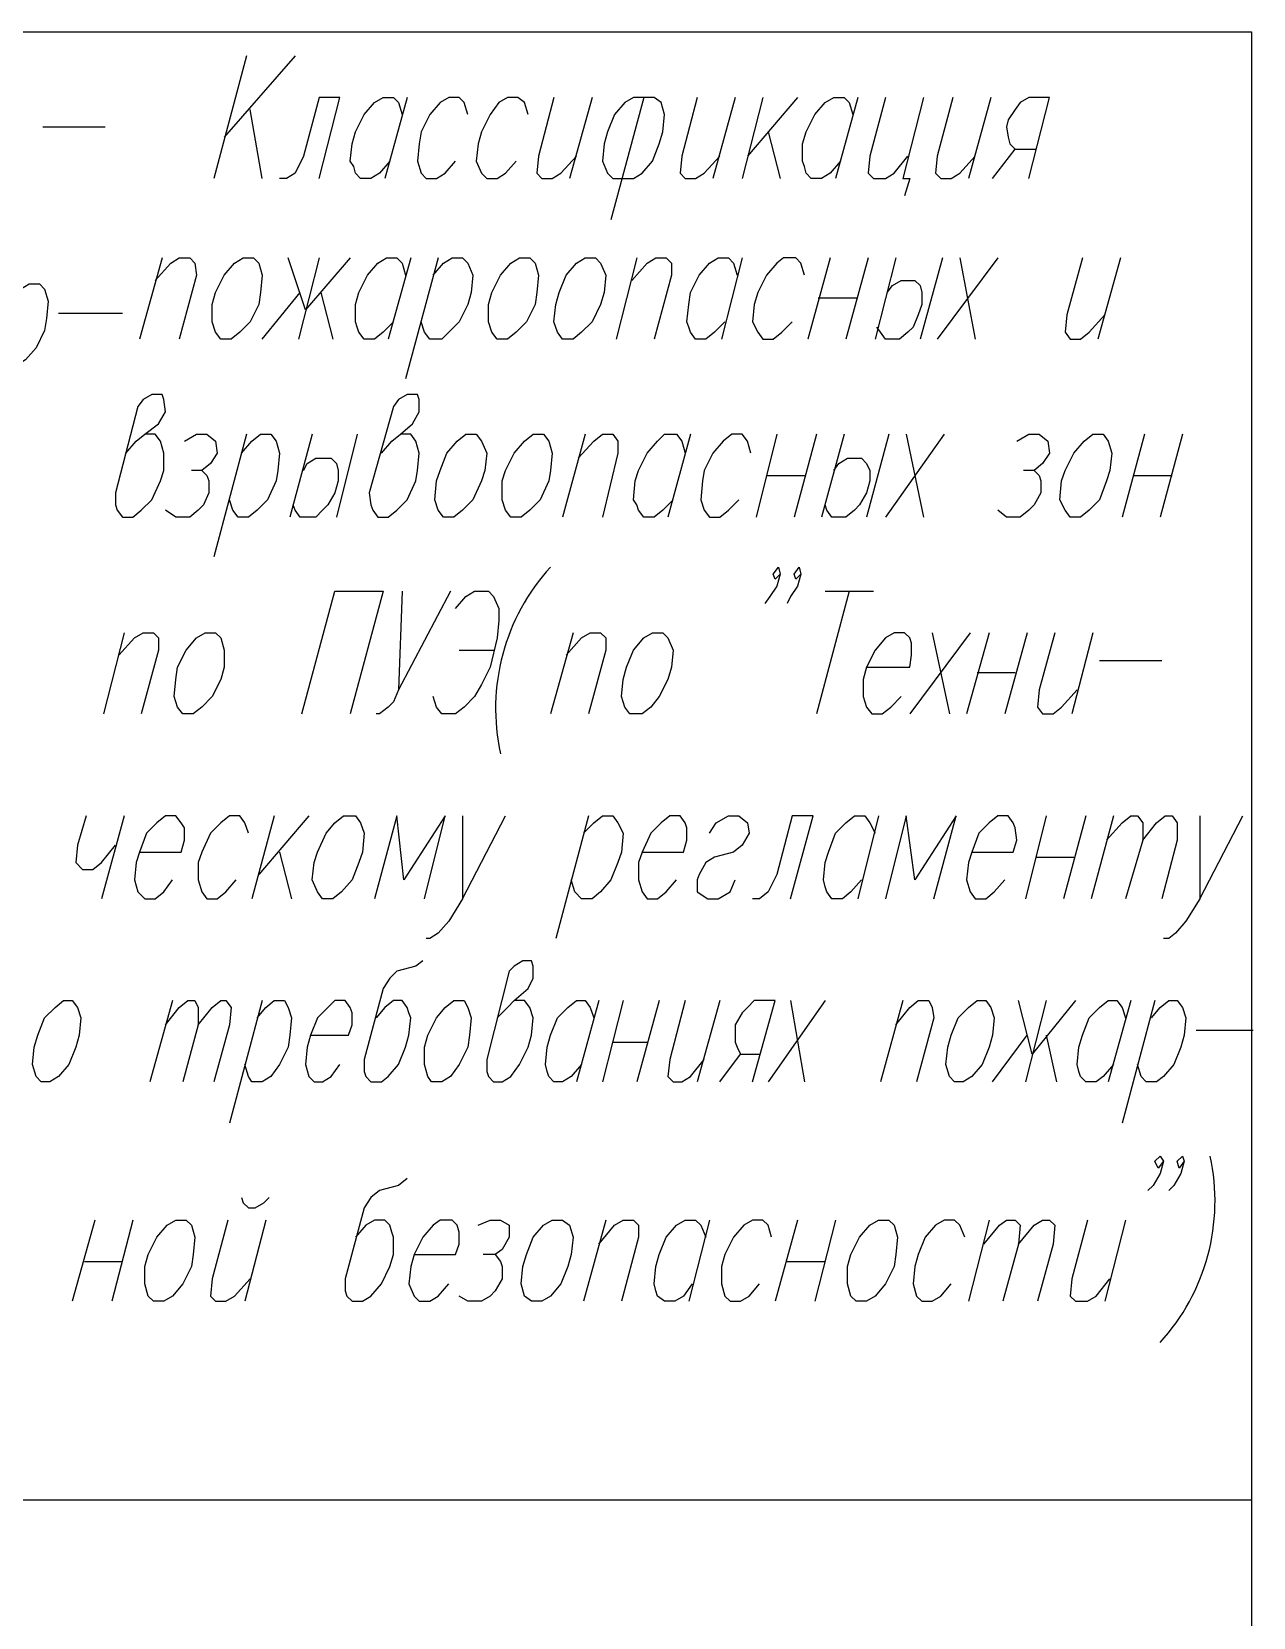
# Model space of a CAD drawing. Header units: millimetres. Extents: x 2185 to 4647, y 1259 to 2456.
# Drawn here: x 3400 to 3444.9, y 1495.4 to 1553.7 of the extents above; entities that cross this region are included whole.
import ezdxf

# ---------------------------------------------------------------- set-up
doc = ezdxf.new("R2010")
doc.units = ezdxf.units.MM
doc.layers.add('PDF _НОВЫЙ', color=7, linetype='Continuous')
doc.layers.add('PDF _Спецификации', color=7, linetype='Continuous')

msp = doc.modelspace()

# ---------------------------------------------------------------- linework, layer by layer
at = {"layer": 'PDF _НОВЫЙ', "lineweight": 25}
for points in [[(3407.89, 1552.774), (3406.684, 1548.265)], [(3409.668, 1552.774), (3407.065, 1549.789)], [(3408.462, 1548.265), (3408.017, 1550.805)], [(3410.557, 1548.265), (3411.319, 1551.25), (3410.557, 1551.25), (3409.986, 1549.091), (3409.668, 1548.456), (3409.351, 1548.265), (3409.097, 1548.265)], [(3413.161, 1548.9), (3412.78, 1548.456), (3412.462, 1548.265), (3412.081, 1548.265), (3411.891, 1548.456), (3411.827, 1548.71), (3411.7, 1548.9), (3411.764, 1549.535), (3411.891, 1549.98), (3412.208, 1550.615), (3412.589, 1551.059), (3412.907, 1551.25), (3413.288, 1551.25), (3413.478, 1551.059), (3413.605, 1550.615)], [(3413.796, 1551.25), (3412.97, 1548.265)], [(3416.018, 1550.615), (3415.891, 1551.059), (3415.701, 1551.25), (3415.32, 1551.25), (3415.002, 1551.059), (3414.621, 1550.615), (3414.304, 1549.98), (3414.24, 1549.535), (3414.177, 1548.9), (3414.304, 1548.456), (3414.494, 1548.265), (3414.875, 1548.265), (3415.193, 1548.456), (3415.574, 1548.9)], [(3418.241, 1550.615), (3418.114, 1551.059), (3417.86, 1551.25), (3417.479, 1551.25), (3417.161, 1551.059), (3416.844, 1550.615), (3416.526, 1549.98), (3416.399, 1549.535), (3416.336, 1548.9), (3416.526, 1548.456), (3416.717, 1548.265), (3417.098, 1548.265), (3417.415, 1548.456), (3417.796, 1548.9)], [(3419.193, 1551.25), (3418.622, 1549.091), (3418.558, 1548.456), (3418.749, 1548.265), (3419.13, 1548.265), (3419.447, 1548.456), (3420.019, 1549.091)], [(3420.591, 1551.25), (3419.765, 1548.265)], [(3422.496, 1551.25), (3421.289, 1546.741)], [(3424.464, 1551.25), (3423.893, 1549.091), (3423.829, 1548.456), (3424.02, 1548.265), (3424.401, 1548.265), (3424.718, 1548.456), (3425.29, 1549.091)], [(3425.861, 1551.25), (3425.036, 1548.265)], [(3426.877, 1551.25), (3426.115, 1548.265)], [(3428.147, 1551.25), (3426.306, 1549.091)], [(3429.735, 1548.9), (3429.354, 1548.456), (3429.036, 1548.265), (3428.655, 1548.265), (3428.465, 1548.456), (3428.401, 1548.71), (3428.338, 1548.9), (3428.338, 1549.535), (3428.465, 1549.98), (3428.782, 1550.615), (3429.163, 1551.059), (3429.481, 1551.25), (3429.862, 1551.25), (3430.052, 1551.059), (3430.179, 1550.615)], [(3430.37, 1551.25), (3429.544, 1548.265)], [(3431.386, 1551.25), (3430.814, 1549.091), (3430.751, 1548.456), (3430.941, 1548.265), (3431.386, 1548.265), (3431.703, 1548.456), (3432.211, 1549.091)], [(3432.783, 1551.25), (3432.021, 1548.265), (3432.275, 1548.265), (3432.084, 1547.63)], [(3433.862, 1551.25), (3433.291, 1549.091), (3433.227, 1548.456), (3433.418, 1548.265), (3433.799, 1548.265), (3434.116, 1548.456), (3434.688, 1549.091)], [(3435.26, 1551.25), (3434.434, 1548.265)], [(3436.657, 1548.265), (3437.419, 1551.25), (3436.657, 1551.25), (3436.339, 1551.059), (3436.149, 1550.805), (3435.895, 1550.424), (3435.831, 1550.17), (3435.895, 1549.789), (3435.958, 1549.535), (3436.149, 1549.345), (3436.911, 1549.345)], [(3400.397, 1550.17), (3402.683, 1550.17)], [(3427.068, 1549.98), (3427.512, 1548.265)], [(3435.323, 1548.265), (3436.149, 1549.345)], [(3404.778, 1545.344), (3403.953, 1542.359)], [(3404.524, 1544.519), (3405.096, 1545.154), (3405.413, 1545.344), (3405.794, 1545.344), (3405.985, 1545.154), (3406.049, 1544.709), (3405.413, 1542.359)], [(3411.7, 1545.344), (3410.049, 1543.439), (3409.414, 1545.344)], [(3410.557, 1545.344), (3409.795, 1542.359)], [(3413.288, 1542.994), (3412.907, 1542.613), (3412.589, 1542.359), (3412.208, 1542.359), (3412.018, 1542.613), (3411.954, 1542.804), (3411.891, 1542.994), (3411.891, 1543.63), (3412.018, 1544.074), (3412.335, 1544.709), (3412.716, 1545.154), (3413.034, 1545.344), (3413.415, 1545.344), (3413.605, 1545.154), (3413.732, 1544.709)], [(3413.923, 1545.344), (3413.097, 1542.359)], [(3414.939, 1545.344), (3413.732, 1540.899)], [(3414.748, 1544.709), (3415.129, 1545.154), (3415.447, 1545.344), (3415.828, 1545.344), (3416.018, 1545.154), (3416.209, 1544.709), (3416.145, 1544.074), (3416.018, 1543.63), (3415.701, 1542.994), (3415.32, 1542.613), (3415.066, 1542.359), (3414.621, 1542.359), (3414.431, 1542.613), (3414.304, 1542.994)], [(3422.242, 1545.344), (3421.48, 1542.359)], [(3422.051, 1544.519), (3422.623, 1545.154), (3422.94, 1545.344), (3423.321, 1545.344), (3423.512, 1545.154), (3423.512, 1544.709), (3422.877, 1542.359)], [(3425.48, 1542.994), (3425.099, 1542.613), (3424.782, 1542.359), (3424.401, 1542.359), (3424.21, 1542.613), (3424.147, 1542.804), (3424.083, 1542.994), (3424.147, 1543.63), (3424.21, 1544.074), (3424.528, 1544.709), (3424.909, 1545.154), (3425.226, 1545.344), (3425.607, 1545.344), (3425.798, 1545.154), (3425.925, 1544.709)], [(3426.115, 1545.344), (3425.353, 1542.359)], [(3428.401, 1544.709), (3428.274, 1545.154), (3428.084, 1545.344), (3427.639, 1545.344), (3427.385, 1545.154), (3427.004, 1544.709), (3426.687, 1544.074), (3426.56, 1543.63), (3426.496, 1542.994), (3426.687, 1542.613), (3426.877, 1542.359), (3427.258, 1542.359), (3427.576, 1542.613), (3427.957, 1542.994)], [(3429.354, 1545.344), (3428.528, 1542.359)], [(3430.751, 1545.344), (3429.925, 1542.359)], [(3431.767, 1545.344), (3431.005, 1542.359)], [(3433.481, 1545.344), (3432.656, 1542.359)], [(3435.514, 1545.344), (3433.291, 1542.359)], [(3434.116, 1545.344), (3434.688, 1542.359)], [(3438.625, 1545.344), (3438.054, 1543.248), (3437.99, 1542.613), (3438.181, 1542.359), (3438.562, 1542.359), (3438.879, 1542.613), (3439.451, 1543.248)], [(3440.022, 1545.344), (3439.197, 1542.359)], [(3399.19, 1543.757), (3399.571, 1544.201), (3399.889, 1544.392), (3400.27, 1544.392), (3400.46, 1544.201), (3400.587, 1543.757), (3400.524, 1543.121), (3400.46, 1542.677), (3400.143, 1542.042), (3399.762, 1541.597), (3399.444, 1541.407), (3399.063, 1541.407), (3398.873, 1541.597), (3398.746, 1542.042)], [(3431.449, 1544.074), (3431.64, 1544.328), (3431.957, 1544.519), (3432.338, 1544.519), (3432.465, 1544.519), (3432.656, 1544.328), (3432.719, 1544.074), (3432.719, 1543.63), (3432.592, 1543.248), (3432.402, 1542.804), (3432.211, 1542.613), (3431.894, 1542.359), (3431.386, 1542.359), (3431.195, 1542.613), (3431.068, 1542.804)], [(3408.462, 1542.359), (3409.859, 1544.074)], [(3410.621, 1544.074), (3411.065, 1542.359)], [(3428.909, 1543.884), (3430.37, 1543.884)], [(3400.968, 1543.312), (3403.318, 1543.312)], [(3403.445, 1538.168), (3403.826, 1538.613), (3404.143, 1538.867), (3404.651, 1539.248), (3404.905, 1539.692), (3404.842, 1540.137), (3404.778, 1540.327), (3404.397, 1540.327), (3404.08, 1540.137), (3403.889, 1539.883), (3403.064, 1536.708), (3403.064, 1536.263), (3403.127, 1536.073), (3403.318, 1535.819), (3403.699, 1535.819), (3404.016, 1536.073), (3404.397, 1536.454), (3404.715, 1537.152), (3404.842, 1537.533), (3404.842, 1538.168), (3404.715, 1538.613), (3404.524, 1538.867), (3404.143, 1538.867)], [(3412.843, 1538.168), (3413.224, 1538.613), (3413.542, 1538.867), (3413.986, 1539.248), (3414.24, 1539.692), (3414.24, 1540.137), (3414.177, 1540.327), (3413.796, 1540.327), (3413.478, 1540.137), (3413.288, 1539.883), (3412.399, 1536.708), (3412.462, 1536.263), (3412.526, 1536.073), (3412.716, 1535.819), (3413.097, 1535.819), (3413.415, 1536.073), (3413.796, 1536.454), (3414.113, 1537.152), (3414.177, 1537.533), (3414.24, 1538.168), (3414.113, 1538.613), (3413.923, 1538.867), (3413.542, 1538.867)], [(3405.604, 1538.613), (3406.049, 1538.867), (3406.43, 1538.867), (3406.747, 1538.613), (3406.811, 1538.168), (3406.557, 1537.787), (3406.239, 1537.533), (3405.858, 1537.533)], [(3407.89, 1538.867), (3406.684, 1534.358)], [(3407.7, 1538.168), (3408.081, 1538.613), (3408.398, 1538.867), (3408.779, 1538.867), (3408.97, 1538.613), (3409.097, 1538.168), (3409.033, 1537.533), (3408.97, 1537.152), (3408.652, 1536.454), (3408.271, 1536.073), (3407.954, 1535.819), (3407.573, 1535.819), (3407.382, 1536.073), (3407.255, 1536.454)], [(3410.303, 1538.867), (3409.478, 1535.819)], [(3411.954, 1538.867), (3411.192, 1535.819)], [(3420.336, 1538.867), (3419.511, 1535.819)], [(3420.082, 1537.978), (3420.654, 1538.613), (3420.972, 1538.867), (3421.353, 1538.867), (3421.543, 1538.613), (3421.543, 1538.168), (3420.972, 1535.819)], [(3423.575, 1536.454), (3423.194, 1536.073), (3422.877, 1535.819), (3422.496, 1535.819), (3422.305, 1536.073), (3422.242, 1536.263), (3422.115, 1536.454), (3422.178, 1537.152), (3422.305, 1537.533), (3422.623, 1538.168), (3423.004, 1538.613), (3423.258, 1538.867), (3423.702, 1538.867), (3423.893, 1538.613), (3424.02, 1538.168)], [(3424.21, 1538.867), (3423.385, 1535.819)], [(3426.433, 1538.168), (3426.306, 1538.613), (3426.115, 1538.867), (3425.734, 1538.867), (3425.417, 1538.613), (3425.036, 1538.168), (3424.718, 1537.533), (3424.655, 1537.152), (3424.591, 1536.454), (3424.718, 1536.073), (3424.909, 1535.819), (3425.29, 1535.819), (3425.607, 1536.073), (3425.988, 1536.454)], [(3427.385, 1538.867), (3426.623, 1535.819)], [(3428.846, 1538.867), (3428.02, 1535.819)], [(3429.862, 1538.867), (3429.036, 1535.819)], [(3431.513, 1538.867), (3430.687, 1535.819)], [(3433.545, 1538.867), (3431.386, 1535.819)], [(3432.148, 1538.867), (3432.783, 1535.819)], [(3436.212, 1538.613), (3436.657, 1538.867), (3437.038, 1538.867), (3437.355, 1538.613), (3437.419, 1538.168), (3437.165, 1537.787), (3436.847, 1537.533), (3436.466, 1537.533)], [(3440.911, 1538.867), (3440.086, 1535.819)], [(3442.308, 1538.867), (3441.483, 1535.819)], [(3409.986, 1537.533), (3410.113, 1537.787), (3410.43, 1537.978), (3410.875, 1537.978), (3411.002, 1537.978), (3411.192, 1537.787), (3411.256, 1537.533), (3411.256, 1537.152), (3411.129, 1536.708), (3410.875, 1536.263), (3410.684, 1536.073), (3410.43, 1535.819), (3409.859, 1535.819), (3409.668, 1536.073), (3409.605, 1536.263)], [(3429.481, 1537.533), (3429.671, 1537.787), (3429.989, 1537.978), (3430.37, 1537.978), (3430.497, 1537.978), (3430.687, 1537.787), (3430.814, 1537.533), (3430.814, 1537.152), (3430.687, 1536.708), (3430.433, 1536.263), (3430.243, 1536.073), (3429.925, 1535.819), (3429.417, 1535.819), (3429.227, 1536.073), (3429.163, 1536.263)], [(3406.239, 1537.533), (3406.43, 1537.343), (3406.493, 1537.152), (3406.493, 1536.708), (3406.303, 1536.263), (3406.112, 1536.073), (3405.794, 1535.819), (3405.286, 1535.819), (3404.905, 1536.073)], [(3427.004, 1537.343), (3428.401, 1537.343)], [(3436.847, 1537.533), (3437.038, 1537.343), (3437.101, 1537.152), (3437.101, 1536.708), (3436.847, 1536.263), (3436.657, 1536.073), (3436.339, 1535.819), (3435.831, 1535.819), (3435.514, 1536.073)], [(3440.53, 1537.343), (3441.927, 1537.343)], [(3427.512, 1533.723), (3427.322, 1533.533), (3427.258, 1533.723), (3427.449, 1533.977), (3427.512, 1533.723), (3427.385, 1533.279), (3427.131, 1532.898), (3426.941, 1532.644)], [(3428.274, 1533.723), (3428.084, 1533.533), (3428.02, 1533.723), (3428.211, 1533.977), (3428.274, 1533.723), (3428.147, 1533.279), (3427.893, 1532.898), (3427.766, 1532.644)], [(3409.922, 1528.579), (3411.129, 1533.088), (3412.907, 1533.088), (3411.7, 1528.579)], [(3415.383, 1533.088), (3413.478, 1529.469), (3413.288, 1529.024), (3413.097, 1528.833), (3412.78, 1528.579), (3412.653, 1528.579)], [(3413.605, 1533.088), (3413.478, 1529.469)], [(3415.574, 1532.453), (3415.955, 1532.898), (3416.272, 1533.088), (3416.78, 1533.088), (3416.971, 1532.898), (3417.161, 1532.453), (3417.161, 1532.009), (3417.098, 1531.374), (3416.844, 1530.294), (3416.526, 1529.659), (3416.272, 1529.215), (3415.891, 1528.833), (3415.574, 1528.579), (3415.066, 1528.579), (3414.875, 1528.833), (3414.748, 1529.215)], [(3430.052, 1533.088), (3428.846, 1528.579)], [(3429.163, 1533.088), (3430.941, 1533.088)], [(3403.381, 1531.564), (3402.619, 1528.579)], [(3403.191, 1530.739), (3403.762, 1531.374), (3404.08, 1531.564), (3404.461, 1531.564), (3404.651, 1531.374), (3404.651, 1530.929), (3404.016, 1528.579)], [(3419.892, 1531.564), (3419.066, 1528.579)], [(3419.638, 1530.739), (3420.209, 1531.374), (3420.527, 1531.564), (3420.908, 1531.564), (3421.099, 1531.374), (3421.099, 1530.929), (3420.464, 1528.579)], [(3430.687, 1530.294), (3432.275, 1530.294), (3432.338, 1530.739), (3432.338, 1531.183), (3432.275, 1531.374), (3432.084, 1531.564), (3431.703, 1531.564), (3431.386, 1531.374), (3431.005, 1530.929), (3430.687, 1530.294), (3430.56, 1529.85), (3430.56, 1529.215), (3430.687, 1528.833), (3430.878, 1528.579), (3431.259, 1528.579), (3431.576, 1528.833), (3431.957, 1529.215)], [(3434.497, 1531.564), (3432.275, 1528.579)], [(3433.1, 1531.564), (3433.735, 1528.579)], [(3435.196, 1531.564), (3434.37, 1528.579)], [(3436.593, 1531.564), (3435.768, 1528.579)], [(3437.609, 1531.564), (3437.038, 1529.469), (3436.974, 1528.833), (3437.165, 1528.579), (3437.546, 1528.579), (3437.863, 1528.833), (3438.435, 1529.469)], [(3439.006, 1531.564), (3438.244, 1528.579)], [(3415.701, 1530.929), (3416.971, 1530.929)], [(3439.26, 1530.548), (3441.546, 1530.548)], [(3434.751, 1530.104), (3436.149, 1530.104)], [(3401.984, 1524.833), (3401.667, 1523.753), (3401.603, 1523.118), (3401.857, 1522.864), (3402.238, 1522.864), (3402.556, 1523.118), (3403.064, 1523.753)], [(3403.381, 1524.833), (3402.556, 1521.785)], [(3403.953, 1523.499), (3405.477, 1523.499), (3405.604, 1523.944), (3405.604, 1524.388), (3405.477, 1524.579), (3405.286, 1524.833), (3404.905, 1524.833), (3404.588, 1524.579), (3404.207, 1524.198), (3403.953, 1523.499), (3403.826, 1523.118), (3403.762, 1522.483), (3403.889, 1522.039), (3404.143, 1521.785), (3404.524, 1521.785), (3404.842, 1522.039), (3405.159, 1522.483)], [(3407.954, 1524.198), (3407.827, 1524.579), (3407.636, 1524.833), (3407.255, 1524.833), (3406.938, 1524.579), (3406.557, 1524.198), (3406.239, 1523.499), (3406.112, 1523.118), (3406.112, 1522.483), (3406.239, 1522.039), (3406.43, 1521.785), (3406.811, 1521.785), (3407.128, 1522.039), (3407.509, 1522.483)], [(3408.906, 1524.833), (3408.081, 1521.785)], [(3410.176, 1524.833), (3408.335, 1522.674)], [(3414.431, 1521.785), (3415.193, 1524.833), (3413.669, 1522.483), (3413.415, 1524.833), (3412.589, 1521.785)], [(3415.828, 1524.833), (3415.828, 1521.785), (3417.415, 1524.833)], [(3420.464, 1524.833), (3419.257, 1520.324)], [(3420.273, 1524.198), (3420.654, 1524.579), (3420.972, 1524.833), (3421.353, 1524.833), (3421.543, 1524.579), (3421.734, 1524.198), (3421.67, 1523.499), (3421.543, 1523.118), (3421.289, 1522.483), (3420.908, 1522.039), (3420.591, 1521.785), (3420.209, 1521.785), (3419.955, 1522.039), (3419.828, 1522.483)], [(3422.432, 1523.499), (3423.956, 1523.499), (3424.083, 1523.944), (3424.083, 1524.388), (3424.02, 1524.579), (3423.829, 1524.833), (3423.448, 1524.833), (3423.131, 1524.579), (3422.75, 1524.198), (3422.432, 1523.499), (3422.305, 1523.118), (3422.305, 1522.483), (3422.432, 1522.039), (3422.623, 1521.785), (3423.004, 1521.785), (3423.321, 1522.039), (3423.702, 1522.483)], [(3424.909, 1524.198), (3425.163, 1524.579), (3425.607, 1524.833), (3425.988, 1524.833), (3426.306, 1524.579), (3426.369, 1524.198), (3426.115, 1523.753), (3425.798, 1523.499), (3425.099, 1523.309), (3424.782, 1523.118), (3424.528, 1522.674), (3424.464, 1522.483), (3424.464, 1522.039), (3424.845, 1521.785), (3425.226, 1521.785), (3425.671, 1522.039), (3425.861, 1522.483)], [(3427.893, 1521.785), (3428.719, 1524.833), (3427.957, 1524.833), (3427.385, 1522.674), (3427.068, 1522.039), (3426.75, 1521.785), (3426.496, 1521.785)], [(3430.497, 1522.483), (3430.116, 1522.039), (3429.798, 1521.785), (3429.417, 1521.785), (3429.227, 1522.039), (3429.163, 1522.229), (3429.1, 1522.483), (3429.163, 1523.118), (3429.29, 1523.499), (3429.544, 1524.198), (3429.925, 1524.579), (3430.243, 1524.833), (3430.624, 1524.833), (3430.814, 1524.579), (3431.005, 1524.198)], [(3431.132, 1524.833), (3430.37, 1521.785)], [(3433.164, 1521.785), (3433.989, 1524.833), (3432.465, 1522.483), (3432.148, 1524.833), (3431.386, 1521.785)], [(3434.561, 1523.499), (3436.085, 1523.499), (3436.212, 1523.944), (3436.149, 1524.388), (3436.085, 1524.579), (3435.895, 1524.833), (3435.514, 1524.833), (3435.196, 1524.579), (3434.815, 1524.198), (3434.561, 1523.499), (3434.434, 1523.118), (3434.37, 1522.483), (3434.497, 1522.039), (3434.688, 1521.785), (3435.069, 1521.785), (3435.387, 1522.039), (3435.768, 1522.483)], [(3437.292, 1524.833), (3436.53, 1521.785)], [(3438.752, 1524.833), (3437.927, 1521.785)], [(3439.768, 1524.833), (3438.943, 1521.785)], [(3439.514, 1523.944), (3440.086, 1524.579), (3440.403, 1524.833), (3440.657, 1524.833), (3440.848, 1524.579), (3440.848, 1523.944), (3440.213, 1521.785)], [(3440.848, 1523.944), (3441.356, 1524.579), (3441.673, 1524.833), (3441.927, 1524.833), (3442.118, 1524.579), (3442.118, 1523.944), (3441.546, 1521.785)], [(3442.943, 1524.833), (3442.943, 1521.785), (3444.531, 1524.833)], [(3409.097, 1523.499), (3409.541, 1521.785)], [(3436.911, 1523.309), (3438.308, 1523.309)], [(3415.828, 1521.785), (3415.32, 1520.959), (3414.939, 1520.515), (3414.621, 1520.324), (3414.494, 1520.324)], [(3442.943, 1521.785), (3442.435, 1520.959), (3442.054, 1520.515), (3441.8, 1520.324), (3441.61, 1520.324)], [(3414.367, 1519.499), (3414.113, 1519.308), (3413.415, 1519.118), (3413.161, 1518.864), (3412.907, 1518.483), (3412.208, 1515.879), (3412.208, 1515.435), (3412.272, 1515.244), (3412.462, 1515.054), (3412.843, 1515.054), (3413.097, 1515.244), (3413.478, 1515.689), (3413.732, 1516.324), (3413.859, 1516.768), (3413.923, 1517.403), (3413.859, 1517.594), (3413.796, 1517.784), (3413.605, 1518.038), (3413.288, 1518.038), (3412.97, 1517.784), (3412.653, 1517.403)], [(3417.098, 1517.403), (3417.479, 1517.784), (3417.733, 1518.038), (3418.241, 1518.483), (3418.431, 1518.864), (3418.431, 1519.308), (3418.368, 1519.499), (3418.05, 1519.499), (3417.733, 1519.308), (3417.542, 1519.118), (3416.717, 1515.879), (3416.717, 1515.435), (3416.78, 1515.244), (3416.971, 1515.054), (3417.288, 1515.054), (3417.606, 1515.244), (3417.923, 1515.689), (3418.241, 1516.324), (3418.368, 1516.768), (3418.431, 1517.403), (3418.304, 1517.784), (3418.114, 1518.038), (3417.733, 1518.038)], [(3405.159, 1518.038), (3404.334, 1515.054)], [(3404.905, 1517.149), (3405.413, 1517.784), (3405.731, 1518.038), (3405.985, 1518.038), (3406.112, 1517.784), (3406.112, 1517.149), (3405.54, 1515.054)], [(3406.112, 1517.149), (3406.62, 1517.784), (3406.938, 1518.038), (3407.128, 1518.038), (3407.319, 1517.784), (3407.255, 1517.149), (3406.684, 1515.054)], [(3408.462, 1518.038), (3407.255, 1513.529)], [(3408.271, 1517.403), (3408.589, 1517.784), (3408.906, 1518.038), (3409.287, 1518.038), (3409.414, 1517.784), (3409.541, 1517.403), (3409.478, 1516.768), (3409.414, 1516.324), (3409.097, 1515.689), (3408.779, 1515.244), (3408.462, 1515.054), (3408.081, 1515.054), (3407.954, 1515.244), (3407.827, 1515.689)], [(3410.24, 1516.768), (3411.637, 1516.768), (3411.764, 1517.149), (3411.764, 1517.594), (3411.7, 1517.784), (3411.51, 1518.038), (3411.129, 1518.038), (3410.875, 1517.784), (3410.494, 1517.403), (3410.24, 1516.768), (3410.113, 1516.324), (3410.049, 1515.689), (3410.176, 1515.244), (3410.367, 1515.054), (3410.684, 1515.054), (3411.002, 1515.244), (3411.319, 1515.689)], [(3420.209, 1515.689), (3419.828, 1515.244), (3419.511, 1515.054), (3419.193, 1515.054), (3419.003, 1515.244), (3418.939, 1515.435), (3418.876, 1515.689), (3418.939, 1516.324), (3419.066, 1516.768), (3419.32, 1517.403), (3419.701, 1517.784), (3420.019, 1518.038), (3420.336, 1518.038), (3420.527, 1517.784), (3420.654, 1517.403)], [(3420.845, 1518.038), (3420.019, 1515.054)], [(3421.734, 1518.038), (3420.972, 1515.054)], [(3423.067, 1518.038), (3422.242, 1515.054)], [(3424.02, 1518.038), (3423.448, 1515.879), (3423.385, 1515.244), (3423.575, 1515.054), (3423.893, 1515.054), (3424.21, 1515.244), (3424.718, 1515.879)], [(3425.29, 1518.038), (3424.464, 1515.054)], [(3426.496, 1515.054), (3427.322, 1518.038), (3426.56, 1518.038), (3426.306, 1517.784), (3426.115, 1517.594), (3425.861, 1517.149), (3425.861, 1516.959), (3425.861, 1516.514), (3425.925, 1516.324), (3426.052, 1516.07), (3426.75, 1516.07)], [(3429.163, 1518.038), (3427.068, 1515.054)], [(3427.893, 1518.038), (3428.401, 1515.054)], [(3432.021, 1518.038), (3431.195, 1515.054)], [(3431.767, 1517.149), (3432.275, 1517.784), (3432.592, 1518.038), (3432.973, 1518.038), (3433.1, 1517.784), (3433.164, 1517.403), (3432.529, 1515.054)], [(3438.371, 1518.038), (3436.784, 1516.07), (3436.276, 1518.038)], [(3437.292, 1518.038), (3436.53, 1515.054)], [(3439.768, 1515.689), (3439.387, 1515.244), (3439.133, 1515.054), (3438.752, 1515.054), (3438.562, 1515.244), (3438.498, 1515.435), (3438.435, 1515.689), (3438.498, 1516.324), (3438.625, 1516.768), (3438.879, 1517.403), (3439.26, 1517.784), (3439.578, 1518.038), (3439.895, 1518.038), (3440.086, 1517.784), (3440.213, 1517.403)], [(3440.403, 1518.038), (3439.578, 1515.054)], [(3441.292, 1518.038), (3440.086, 1513.529)], [(3441.165, 1517.403), (3441.483, 1517.784), (3441.8, 1518.038), (3442.118, 1518.038), (3442.308, 1517.784), (3442.435, 1517.403), (3442.372, 1516.768), (3442.245, 1516.324), (3441.991, 1515.689), (3441.61, 1515.244), (3441.356, 1515.054), (3440.975, 1515.054), (3440.784, 1515.244), (3440.657, 1515.689)], [(3442.816, 1516.959), (3444.912, 1516.959)], [(3421.353, 1516.514), (3422.623, 1516.514)], [(3435.323, 1515.054), (3436.593, 1516.768)], [(3437.292, 1516.768), (3437.673, 1515.054)], [(3425.29, 1515.054), (3426.052, 1516.07)], [(3441.61, 1512.132), (3441.419, 1511.878), (3441.292, 1512.132), (3441.483, 1512.323), (3441.61, 1512.132), (3441.483, 1511.688), (3441.229, 1511.243), (3441.038, 1511.053)], [(3442.372, 1512.132), (3442.181, 1511.878), (3442.118, 1512.132), (3442.308, 1512.323), (3442.372, 1512.132), (3442.245, 1511.688), (3441.991, 1511.243), (3441.8, 1511.053)], [(3413.796, 1511.497), (3413.478, 1511.243), (3412.78, 1511.053), (3412.462, 1510.799), (3412.208, 1510.418), (3411.51, 1507.814), (3411.51, 1507.37), (3411.573, 1507.179), (3411.764, 1506.989), (3412.145, 1506.989), (3412.462, 1507.179), (3412.843, 1507.624), (3413.161, 1508.259), (3413.288, 1508.703), (3413.288, 1509.338), (3413.224, 1509.529), (3413.161, 1509.783), (3412.97, 1509.973), (3412.589, 1509.973), (3412.272, 1509.783), (3411.891, 1509.338)], [(3407.7, 1510.799), (3407.763, 1510.608), (3407.954, 1510.418), (3408.208, 1510.418), (3408.525, 1510.608), (3408.716, 1510.799)], [(3402.302, 1509.973), (3401.476, 1506.989)], [(3403.699, 1509.973), (3402.937, 1506.989)], [(3407.192, 1509.973), (3406.62, 1507.814), (3406.557, 1507.179), (3406.747, 1506.989), (3407.128, 1506.989), (3407.446, 1507.179), (3408.017, 1507.814)], [(3408.589, 1509.973), (3407.827, 1506.989)], [(3414.05, 1508.703), (3415.574, 1508.703), (3415.701, 1509.084), (3415.701, 1509.529), (3415.637, 1509.783), (3415.447, 1509.973), (3415.002, 1509.973), (3414.748, 1509.783), (3414.367, 1509.338), (3414.05, 1508.703), (3413.923, 1508.259), (3413.859, 1507.624), (3414.05, 1507.179), (3414.24, 1506.989), (3414.621, 1506.989), (3414.939, 1507.179), (3415.32, 1507.624)], [(3416.399, 1509.783), (3416.844, 1509.973), (3417.225, 1509.973), (3417.542, 1509.783), (3417.542, 1509.338), (3417.288, 1508.894), (3417.034, 1508.703), (3416.59, 1508.703)], [(3421.099, 1509.973), (3420.273, 1506.989)], [(3420.845, 1509.084), (3421.416, 1509.783), (3421.734, 1509.973), (3422.115, 1509.973), (3422.305, 1509.783), (3422.305, 1509.338), (3421.67, 1506.989)], [(3424.274, 1507.624), (3423.956, 1507.179), (3423.639, 1506.989), (3423.258, 1506.989), (3423.004, 1507.179), (3422.94, 1507.37), (3422.877, 1507.624), (3422.94, 1508.259), (3423.067, 1508.703), (3423.321, 1509.338), (3423.702, 1509.783), (3424.02, 1509.973), (3424.401, 1509.973), (3424.591, 1509.783), (3424.782, 1509.338)], [(3424.909, 1509.973), (3424.147, 1506.989)], [(3427.195, 1509.338), (3427.068, 1509.783), (3426.877, 1509.973), (3426.496, 1509.973), (3426.179, 1509.783), (3425.798, 1509.338), (3425.48, 1508.703), (3425.353, 1508.259), (3425.353, 1507.624), (3425.48, 1507.179), (3425.671, 1506.989), (3426.052, 1506.989), (3426.369, 1507.179), (3426.75, 1507.624)], [(3428.147, 1509.973), (3427.322, 1506.989)], [(3429.544, 1509.973), (3428.782, 1506.989)], [(3434.307, 1509.338), (3434.116, 1509.783), (3433.926, 1509.973), (3433.545, 1509.973), (3433.227, 1509.783), (3432.846, 1509.338), (3432.592, 1508.703), (3432.465, 1508.259), (3432.402, 1507.624), (3432.529, 1507.179), (3432.719, 1506.989), (3433.1, 1506.989), (3433.418, 1507.179), (3433.799, 1507.624)], [(3435.196, 1509.973), (3434.434, 1506.989)], [(3435.006, 1509.084), (3435.577, 1509.783), (3435.831, 1509.973), (3436.149, 1509.973), (3436.339, 1509.783), (3436.276, 1509.084), (3435.704, 1506.989)], [(3436.276, 1509.084), (3436.847, 1509.783), (3437.165, 1509.973), (3437.419, 1509.973), (3437.609, 1509.783), (3437.546, 1509.084), (3436.974, 1506.989)], [(3438.816, 1509.973), (3438.244, 1507.814), (3438.181, 1507.179), (3438.371, 1506.989), (3438.816, 1506.989), (3439.133, 1507.179), (3439.641, 1507.814)], [(3440.213, 1509.973), (3439.451, 1506.989)], [(3401.921, 1508.449), (3403.318, 1508.449)], [(3417.034, 1508.703), (3417.225, 1508.449), (3417.288, 1508.259), (3417.288, 1507.814), (3417.034, 1507.37), (3416.844, 1507.179), (3416.526, 1506.989), (3416.018, 1506.989), (3415.701, 1507.179)], [(3427.766, 1508.449), (3429.163, 1508.449)]]:
    msp.add_lwpolyline(points, dxfattribs=at)
for points in [[(3422.877, 1551.25), (3422.115, 1551.25), (3421.797, 1551.059), (3421.416, 1550.615), (3421.162, 1549.98), (3421.035, 1549.535), (3420.972, 1548.9), (3421.162, 1548.456), (3421.353, 1548.265), (3422.115, 1548.265), (3422.432, 1548.456), (3422.813, 1548.9), (3423.067, 1549.535), (3423.194, 1549.98), (3423.258, 1550.615), (3423.131, 1551.059)], [(3407.763, 1545.344), (3408.144, 1545.344), (3408.335, 1545.154), (3408.462, 1544.709), (3408.398, 1544.074), (3408.335, 1543.63), (3408.017, 1542.994), (3407.636, 1542.613), (3407.319, 1542.359), (3406.938, 1542.359), (3406.747, 1542.613), (3406.62, 1542.994), (3406.62, 1543.63), (3406.747, 1544.074), (3407.065, 1544.709), (3407.446, 1545.154)], [(3417.923, 1545.344), (3418.304, 1545.344), (3418.495, 1545.154), (3418.622, 1544.709), (3418.558, 1544.074), (3418.495, 1543.63), (3418.177, 1542.994), (3417.796, 1542.613), (3417.479, 1542.359), (3417.098, 1542.359), (3416.907, 1542.613), (3416.78, 1542.994), (3416.78, 1543.63), (3416.907, 1544.074), (3417.225, 1544.709), (3417.606, 1545.154)], [(3420.336, 1545.344), (3420.718, 1545.344), (3420.908, 1545.154), (3421.099, 1544.709), (3421.035, 1544.074), (3420.908, 1543.63), (3420.591, 1542.994), (3420.209, 1542.613), (3419.892, 1542.359), (3419.511, 1542.359), (3419.32, 1542.613), (3419.193, 1542.994), (3419.257, 1543.63), (3419.384, 1544.074), (3419.638, 1544.709), (3420.019, 1545.154)], [(3415.955, 1538.867), (3416.336, 1538.867), (3416.526, 1538.613), (3416.717, 1538.168), (3416.653, 1537.533), (3416.526, 1537.152), (3416.209, 1536.454), (3415.828, 1536.073), (3415.51, 1535.819), (3415.129, 1535.819), (3414.939, 1536.073), (3414.812, 1536.454), (3414.875, 1537.152), (3415.002, 1537.533), (3415.256, 1538.168), (3415.637, 1538.613)], [(3418.431, 1538.867), (3418.812, 1538.867), (3419.003, 1538.613), (3419.13, 1538.168), (3419.066, 1537.533), (3419.003, 1537.152), (3418.685, 1536.454), (3418.304, 1536.073), (3417.987, 1535.819), (3417.606, 1535.819), (3417.415, 1536.073), (3417.288, 1536.454), (3417.288, 1537.152), (3417.415, 1537.533), (3417.733, 1538.168), (3418.114, 1538.613)], [(3439.006, 1538.867), (3439.387, 1538.867), (3439.578, 1538.613), (3439.705, 1538.168), (3439.641, 1537.533), (3439.514, 1537.152), (3439.26, 1536.454), (3438.879, 1536.073), (3438.562, 1535.819), (3438.181, 1535.819), (3437.99, 1536.073), (3437.8, 1536.454), (3437.863, 1537.152), (3437.99, 1537.533), (3438.308, 1538.168), (3438.689, 1538.613)], [(3406.366, 1531.564), (3406.747, 1531.564), (3406.938, 1531.374), (3407.065, 1530.929), (3407.065, 1530.294), (3406.938, 1529.85), (3406.62, 1529.215), (3406.239, 1528.833), (3405.921, 1528.579), (3405.54, 1528.579), (3405.35, 1528.833), (3405.223, 1529.215), (3405.286, 1529.85), (3405.35, 1530.294), (3405.667, 1530.929), (3406.049, 1531.374)], [(3422.813, 1531.564), (3423.194, 1531.564), (3423.385, 1531.374), (3423.575, 1530.929), (3423.512, 1530.294), (3423.385, 1529.85), (3423.067, 1529.215), (3422.75, 1528.833), (3422.432, 1528.579), (3421.988, 1528.579), (3421.797, 1528.833), (3421.67, 1529.215), (3421.734, 1529.85), (3421.861, 1530.294), (3422.115, 1530.929), (3422.496, 1531.374)], [(3411.446, 1524.833), (3411.891, 1524.833), (3412.081, 1524.579), (3412.208, 1524.198), (3412.145, 1523.499), (3412.018, 1523.118), (3411.764, 1522.483), (3411.383, 1522.039), (3411.065, 1521.785), (3410.684, 1521.785), (3410.494, 1522.039), (3410.303, 1522.483), (3410.367, 1523.118), (3410.494, 1523.499), (3410.811, 1524.198), (3411.129, 1524.579)], [(3401.159, 1518.038), (3401.476, 1518.038), (3401.667, 1517.784), (3401.794, 1517.403), (3401.73, 1516.768), (3401.603, 1516.324), (3401.349, 1515.689), (3400.968, 1515.244), (3400.651, 1515.054), (3400.333, 1515.054), (3400.143, 1515.244), (3400.016, 1515.689), (3400.079, 1516.324), (3400.206, 1516.768), (3400.46, 1517.403), (3400.841, 1517.784)], [(3415.51, 1518.038), (3415.891, 1518.038), (3416.018, 1517.784), (3416.145, 1517.403), (3416.082, 1516.768), (3416.018, 1516.324), (3415.701, 1515.689), (3415.383, 1515.244), (3415.066, 1515.054), (3414.685, 1515.054), (3414.558, 1515.244), (3414.431, 1515.689), (3414.431, 1516.324), (3414.558, 1516.768), (3414.875, 1517.403), (3415.193, 1517.784)], [(3434.751, 1518.038), (3435.069, 1518.038), (3435.26, 1517.784), (3435.387, 1517.403), (3435.323, 1516.768), (3435.196, 1516.324), (3434.942, 1515.689), (3434.561, 1515.244), (3434.243, 1515.054), (3433.926, 1515.054), (3433.735, 1515.244), (3433.608, 1515.689), (3433.672, 1516.324), (3433.799, 1516.768), (3434.053, 1517.403), (3434.434, 1517.784)], [(3405.286, 1509.973), (3405.667, 1509.973), (3405.858, 1509.783), (3405.985, 1509.338), (3405.921, 1508.703), (3405.858, 1508.259), (3405.54, 1507.624), (3405.159, 1507.179), (3404.842, 1506.989), (3404.461, 1506.989), (3404.27, 1507.179), (3404.143, 1507.624), (3404.143, 1508.259), (3404.27, 1508.703), (3404.588, 1509.338), (3404.969, 1509.783)], [(3419.13, 1509.973), (3419.511, 1509.973), (3419.765, 1509.783), (3419.892, 1509.338), (3419.828, 1508.703), (3419.701, 1508.259), (3419.447, 1507.624), (3419.066, 1507.179), (3418.749, 1506.989), (3418.368, 1506.989), (3418.114, 1507.179), (3417.987, 1507.624), (3418.05, 1508.259), (3418.177, 1508.703), (3418.431, 1509.338), (3418.812, 1509.783)], [(3431.132, 1509.973), (3431.513, 1509.973), (3431.703, 1509.783), (3431.83, 1509.338), (3431.767, 1508.703), (3431.703, 1508.259), (3431.386, 1507.624), (3431.005, 1507.179), (3430.687, 1506.989), (3430.306, 1506.989), (3430.116, 1507.179), (3429.989, 1507.624), (3429.989, 1508.259), (3430.116, 1508.703), (3430.433, 1509.338), (3430.814, 1509.783)]]:
    msp.add_lwpolyline(points, close=True, dxfattribs=at)
for centre, radius, start, end in [((3424.747, 1528.775), 7.703, 137.52097, 192.41817), ((3435.79, 1510.67), 7.714, 317.56258, 12.37656)]:
    msp.add_arc(centre, radius, start, end, dxfattribs=at)
at = {"layer": 'PDF _Спецификации', "lineweight": 25}
msp.add_lwpolyline([(3444.848, 1349.694), (3163.915, 1349.694), (3163.915, 1553.663), (3444.848, 1553.663)], close=True, dxfattribs=at)
msp.add_lwpolyline([(3163.915, 1499.686), (3444.848, 1499.686)], dxfattribs=at)

doc.saveas('drawing.dxf')
